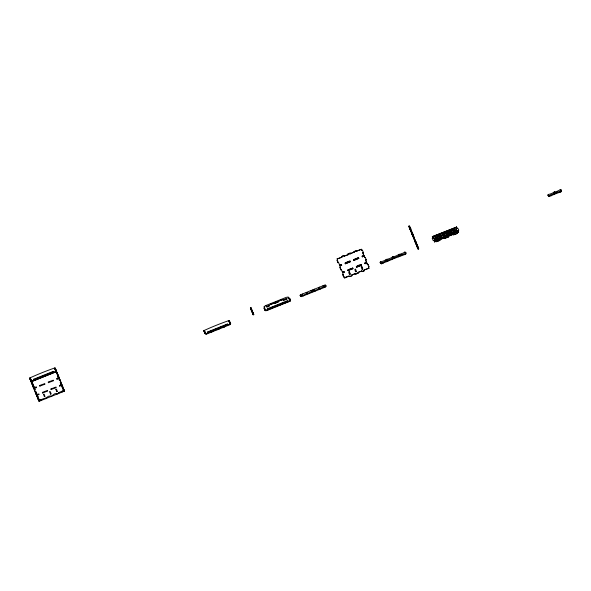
<?xml version="1.0" encoding="UTF-8"?>
<svg xmlns="http://www.w3.org/2000/svg" width="591" height="591" viewBox="0 0 591 591"><rect width="100%" height="100%" fill="white"/><g stroke="black" fill="none" stroke-linecap="round" stroke-linejoin="round"><path stroke-width="0.89" d="M270.73 304.616L282.395 299.593L269.991 304.491L271.033 304.505M55.089 368.171L54.498 368.415L54.793 368.998L55.384 368.754M412.178 234.117L412.843 234.021L411.971 234.213L408.743 226.19L409.334 225.954L410.745 228.865L410.45 228.281L409.858 228.518L409.334 227.358L409.629 227.941M29.927 378.942L30.518 378.698M54.719 368.983L55.31 368.747M29.993 378.949L30.584 378.713L31.404 380.456M409.629 226.538L409.038 226.774L408.743 226.19M30.88 379.296L30.289 379.533L39.08 401.319L41.436 400.366L41.141 399.649L39.442 400.506M55.015 369.567L55.68 369.338L56.197 370.498L64.463 391.124L41.436 400.366M30.518 380.109L31.175 379.88M55.31 370.151L55.975 369.922M410.22 227.705L409.563 227.934L409.267 227.35L409.925 227.121L410.22 227.705L409.858 227.114M33.687 379.223L53.168 371.399L53.389 371.842L33.909 379.658L33.687 379.223L33.909 379.799L53.397 371.975L53.168 371.399M55.613 370.734L56.197 370.498L55.68 370.749L59.403 380.057L59.994 379.814L59.263 380.028M30.88 380.7L31.471 380.464L31.766 381.047L35.194 389.772L34.529 389.861M417.601 247.984L417.305 247.4L417.896 247.164L418.192 247.747L417.527 247.976L413.508 237.811L414.165 237.449C414.572 240.803 417.18 243.573 418.716 248.9L418.125 249.143L414.476 239.976L409.925 228.525L410.516 228.289L414.239 237.597L413.574 237.685M36.347 378.861L38.777 378.055L38.932 378.484M45.204 376.142L44.982 375.566L42.545 376.371L42.766 376.94M48.743 373.881L51.181 373.084L51.328 373.505M341.664 256.457C348.047 254.802 340.29 255.792 341.96 257.181L337.166 258.932L341.96 257.181M347.863 253.967C354.245 252.313 346.489 253.303 348.158 254.691L344.25 256.088L348.158 254.691M354.061 251.485C364.44 247.297 339.685 258.503 354.29 252.054M31.109 381.276L56.566 371.096L54.941 367.883A74.178 18.993 -21.5 0 0 29.55 378.077L29.779 378.646M409.858 228.518L410.154 229.101L410.811 228.872M409.984 229.338L410.649 229.249L410.058 229.485M31.604 381.424L30.939 381.513M55.34 372.071L31.921 381.476L56.13 371.754M361.374 249.21L356.646 251.109L361.448 249.358L361.899 250.503L362.49 250.266L361.825 250.355L361.448 249.358M411.343 230.298C410.642 229.67 412.282 233.829 412.245 232.588M337.025 260.313C337.136 259.353 338.776 263.52 337.926 262.596M32.431 383.566L31.914 383.951M362.726 252.645L363.391 252.549L362.726 252.645L363.93 255.652L362.084 256.213L363.857 255.504M33.295 385.583L32.704 385.82L38.481 400.144M411.75 233.644L412.341 233.408L413.449 235.728L412.865 235.964L412.267 234.797L412.932 234.575L413.449 235.728M33.222 386.972L33.886 386.75M58.021 377.021L58.679 376.792L58.982 377.376M58.169 377.309L58.76 377.073L58.088 375.625M412.415 235.092L413.006 234.856L414.099 237.575M34.108 387.319L33.517 387.556L34.625 388.339L36.398 387.63L36.103 386.913M413.153 235.144L412.562 235.381L413.227 235.159M34.182 387.334L33.591 387.57L33.295 386.987M36.177 387.061L34.33 387.622M39.641 385.487L44.739 383.618L44.96 384.194L39.87 386.063M48.203 382.052L53.293 380.183L53.522 380.759L48.432 382.628M56.766 378.617L58.539 377.908M341.421 264.509C337.202 266.918 341.916 263.254 341.716 265.233L339.869 265.795L341.716 265.233M344.959 263.091C356.898 259.198 344.294 261.717 345.262 263.808L350.278 261.791L349.975 261.074M358.538 257.639L353.521 259.656L353.824 260.372L358.84 258.356L358.538 257.639L353.595 259.796M58.612 378.188L59.203 377.952L58.908 377.368M56.987 379.186L58.76 378.476M364.078 256.08L362.305 256.79L364.152 256.221L364.721 257.654L365.304 257.417L364.647 257.506L364.152 256.221M59.181 379.887L59.846 379.791M412.636 233.992L412.267 233.393L411.676 233.63L413.434 237.663L414.025 237.427M35.054 389.75L34.389 389.838M339.847 267.464C339.958 266.504 341.598 270.671 340.748 269.755M35.881 391.892L35.29 392.128L36.095 392.062L39.671 401.075L39.294 400.21M36.095 392.062L35.43 392.151M60.23 382.2L60.821 381.963M365.548 259.796L366.213 259.708L365.548 259.796L366.634 262.522L364.787 263.084L366.56 262.374M414.55 240.123L415.141 239.887M36.59 393.613L35.999 393.85L36.302 394.433M415.636 241.438L415.045 241.675L415.347 242.258L415.931 242.022L415.636 241.438L416.16 242.598L415.569 242.835L415.274 242.251L415.865 242.015L416.16 242.598M253.096 314.552L253.687 314.316L253.096 314.552L250.399 307.955L250.99 307.719L253.768 314.597L253.177 314.833L252.882 314.249L253.473 314.013L253.768 314.597M250.473 308.236L251.212 308.288M61.028 384.468L61.619 384.231M61.095 384.482L61.686 384.246M250.621 308.524L251.286 308.303M37.263 395.061L39.109 394.5L38.88 393.924L37.034 394.493M42.353 392.358L47.443 390.488L47.672 391.065L42.574 392.926M50.915 388.922L56.005 387.053L56.226 387.622L51.136 389.491M59.469 385.487L61.242 384.771M250.99 307.719L251.293 308.568L250.702 308.805L253.177 314.833M343.534 271.616C340.593 273.352 344.679 270.301 344.427 272.096L342.581 272.665L344.427 272.096M348.505 269.622L352.761 268.092L347.671 269.961M356.233 266.519C368.171 262.633 355.568 265.152 356.528 267.235L361.544 265.226L361.249 264.509M37.115 394.773L36.524 395.01L36.228 394.426M250.916 309.115L251.507 308.871M59.698 386.056L61.471 385.347M251.064 309.403L251.655 309.167M366.789 262.943L365.016 263.652L366.863 263.091L367.536 264.805L368.127 264.569L367.462 264.665L366.863 263.091M432.324 236.636L456.607 227.062L432.324 236.636L432.959 238.21L432.294 238.299L432.959 238.21M352.99 268.661L347.892 270.53L352.99 268.661L352.687 267.945M36.974 396.022L37.639 395.926L37.048 396.162M62.358 385.827L61.767 386.063L62.432 385.975M416.02 243.847L416.611 243.61M416.094 243.987L416.685 243.751M43.438 394.241L44.103 394.153L45.005 396.443L44.34 396.531M49.637 391.752L50.301 391.663L51.203 393.953L50.538 394.042M55.835 389.262L56.5 389.173L57.401 391.464L56.736 391.552M251.633 310.836L252.224 310.6M348.756 271.845C349.909 271.129 347.826 273.057 349.732 274.276L350.323 274.039L349.347 271.609M354.955 269.356C356.107 268.639 354.031 270.567 355.93 271.786L356.521 271.55L355.546 269.119M457.685 228.111C456.4 228.377 459.17 228.355 458.66 230.542L457.995 230.638L458.66 230.542M251.707 310.977L252.298 310.74M361.818 266.77L361.153 266.866L362.128 269.297L362.719 269.06L361.744 266.63L362.719 269.06M416.987 244.608C416.278 243.972 417.926 248.139 417.889 246.898M342.669 274.616C342.78 273.663 344.42 277.822 343.57 276.906M266.157 305.407L285.645 297.583A2.866 0.731 -21.5 0 1 288.297 297.221L290.004 300.575L267.494 309.44L267.789 310.157L265.211 310.667L264.096 308.339L264.687 308.103L264.096 306.936A2.866 0.731 -21.5 0 1 266.157 305.407L266.386 305.975M204.981 333.302L205.638 333.08L205.941 333.664L230.667 323.698L230.438 323.122L229.847 323.358L230.372 324.518L206.163 334.233L204.981 333.302L204.161 331.566L204.752 331.329L204.456 330.746L203.718 330.687A74.178 18.993 -21.5 0 1 229.109 320.499L228.887 321.6L229.552 321.371M229.478 321.364L228.887 321.6L228.665 321.024M283.281 299.94C292.508 297.347 281.937 298.98 283.584 300.656M252.276 312.816L252.867 312.58L251.293 308.568M204.39 332.135L205.047 331.913L205.343 332.497L204.685 332.718L203.718 330.687M230.143 322.538L229.485 322.767L229.256 322.191L229.847 321.955L230.372 323.114M267.095 307.098L269.223 306.249M283.51 300.509L287.049 299.09M289.479 298.152L288.896 298.389L289.117 298.957L289.782 298.736L289.479 298.152L290.595 300.472L290.004 300.708L290.225 301.151L267.789 310.157M362.645 268.92L362.128 269.297M433.787 240.352C432.398 240.973 434.983 239.85 434.429 241.933L436.202 241.217L434.429 241.933M380.774 262.374L380.552 261.806A4.226 1.079 -21.5 0 0 386.159 259.552L386.75 259.316A4.226 1.079 -21.5 0 0 392.358 257.063L392.949 256.826A4.226 1.079 -21.5 0 0 398.556 254.573L399.147 254.337A4.226 1.079 -21.5 0 0 404.761 252.084L405.795 252.726L406.017 253.295L405.426 253.532L405.204 252.963L405.795 252.726L406.017 253.295M553.989 192.171L554.58 191.935A4.226 1.079 -21.5 0 0 560.187 189.681L560.925 189.741L561.45 190.893L553.701 193.7L553.996 194.417L551.122 195.747L549.349 196.456L548.382 194.424A4.226 1.079 -21.5 0 0 553.989 192.171L554.661 193.619L555.252 193.383L554.58 191.935M63.717 389.262L63.052 389.351M252.505 313.385L253.096 313.149L253.473 314.013M38.851 399.339L38.26 399.575L39.08 401.319M382.99 262.404L383.212 262.98L392.365 259.309L392.136 258.732L385.864 261.074L382.99 262.404L383.286 263.128L381.52 263.837L381.217 263.254L380.634 263.49L380.109 262.33L380.552 261.806M392.358 257.063L392.734 257.927L393.392 257.706L393.096 257.122L392.505 257.358L392.801 257.942M398.703 254.869L399.294 254.632L399.59 255.216L398.932 255.438L398.703 254.869L398.999 255.452M553.701 193.7L548.463 196.109L547.938 194.956L548.382 194.424M252.653 313.681L253.244 313.444M369.028 266.859L368.37 266.947L369.028 266.859L368.053 264.428M38.334 399.856L38.925 399.619M207.855 331.839L227.343 324.016L227.565 324.452L208.076 332.275L207.855 331.839L208.084 332.408L227.565 324.592M300.553 294.761L324.762 285.039L325.501 285.098L326.018 286.251L325.434 286.487L325.656 286.923L301.447 296.645L301.225 296.209L300.634 296.446L300.11 295.286L300.553 294.761L300.782 295.33M63.281 390.193L63.946 389.964L63.643 389.114M380.109 262.33L381.291 263.261L383.064 262.552M386.536 260.417L387.194 260.188L387.423 260.764L386.832 261L386.159 259.552M549.349 196.456L548.825 195.303L548.167 195.525L548.463 196.109M554.365 193.035L555.023 192.814L555.252 193.383M560.563 190.546L561.221 190.324L561.45 190.893M264.613 309.499L265.278 309.27L264.982 308.687L264.391 308.923L264.916 310.083M289.413 299.541L290.078 299.319L290.595 300.472M307.194 293.143L306.611 293.38L306.308 292.796L306.899 292.56L307.423 293.72M313.622 291.23L312.513 290.314L313.104 290.07L313.622 291.23L313.031 291.466M318.712 287.824L319.303 287.588L319.82 288.74L319.229 288.977L318.712 287.824L318.933 288.393L319.524 288.157L319.303 287.588M392.365 259.309L392.062 258.585L400.624 255.149L400.927 255.866L405.722 254.115L405.204 252.963M39.368 400.358L44.089 398.467C46.179 399.73 46.977 395.645 50.287 395.977C52.377 397.241 53.175 393.155 56.492 393.488C56.271 394.699 60.016 393.303 58.775 392.394M58.849 392.535L63.577 390.644L63.872 391.36L60.304 382.34M212.952 330.672L210.514 331.477L210.81 332.194L213.174 331.248L212.878 330.524M219.15 328.182L216.712 328.988L217.015 329.704L219.372 328.759L219.076 328.035L219.372 328.759M267.789 308.62L287.27 300.797L287.492 301.233L268.011 309.056L267.789 308.62L268.011 309.189L268.233 309.625L287.721 301.802M306.094 293.195L307.763 292.53M323.218 286.325L324.984 285.616M349.333 275.916C338.732 281.153 349.067 274.409 349.636 276.632L352 275.687L351.697 274.97L355.605 273.574L351.697 274.97M358.198 273.197L355.76 274.002L358.198 273.197L357.895 272.481L361.736 270.937L362.032 271.661L364.396 270.708L364.093 269.991L368.895 268.24L364.093 269.991M400.698 255.297L405.5 253.546M439.97 240.367L436.35 241.645L439.97 240.367L439.667 239.65L444.683 237.634L444.986 238.358L448.532 236.932L448.229 236.215L448.532 236.932M449.064 235.875L453.245 234.199L453.548 234.915L457.087 233.497C455.624 231.849 461.512 231.665 456.865 232.92M38.784 400.735L39.368 400.491M44.982 398.245L45.573 398.009M393.03 258.511L393.621 258.274L393.096 257.122M399.228 256.021L399.819 255.785L399.294 254.632M418.716 248.9L418.413 248.316L417.83 248.56L418.125 249.143M63.651 390.784L61.804 391.353L62.107 392.069M325.131 285.904L325.722 285.667M361.81 271.084L357.895 272.481M444.757 237.781L439.667 239.65M448.303 236.363L453.319 234.346M209.997 332.172L212.538 331.152M215.929 329.785L218.471 328.766M221.854 327.407L224.395 326.387M267.494 309.44L265.795 310.297L265.573 309.854L264.982 310.09L265.211 310.667M325.656 286.923L325.427 286.354L323.58 286.916L301.218 296.076L300.996 295.633L300.405 295.869L300.634 296.446M325.796 285.682L325.205 285.918L325.427 286.354M218.515 328.928L217.015 329.704M392.291 259.161L398.563 256.819L398.268 256.095M400.927 255.866L398.563 256.819M223.213 327.215L225.57 326.269C224.528 323.779 220.303 329.379 225.57 326.269M361.736 270.937L361.958 271.513L364.396 270.708M444.683 237.634L444.912 238.21L448.451 236.784M453.245 234.199L453.474 234.775L457.087 233.497M553.996 194.417L561.154 191.713L560.637 190.561L561.154 191.713M282.284 300.08L281.589 300.228L281.36 299.652M555.023 192.814L554.727 192.23L554.136 192.467L554.661 193.619M547.938 194.956L548.234 195.54M409.925 228.525L410.22 229.109M417.527 247.976L417.97 247.444L414.926 239.717M405.426 253.532L405.722 254.115M399.523 255.201L399.819 255.785M393.325 257.691L393.621 258.274M387.194 260.188L386.898 259.604L386.307 259.848L386.832 261M387.423 260.764L386.75 259.316M380.331 262.906L380.634 263.49M358.84 258.356L353.824 260.372M361.544 265.226L356.528 267.235M356.521 271.55L355.93 271.786M350.278 261.791L345.262 263.808M352 275.687L349.636 276.632M350.323 274.039L349.732 274.276M314.656 289.76L314.427 289.191M312.513 290.314L312.809 290.898L313.326 290.646L313.104 290.07M306.308 292.796L306.611 293.38L307.128 293.136L306.899 292.56M289.708 298.721L290.004 299.305M250.399 307.955L250.695 308.539M229.33 321.068L230.667 323.698M229.256 322.191L229.552 322.775M213.174 331.248L210.81 332.194M204.752 332.733L205.276 333.885M203.947 331.263L204.685 331.315L204.456 330.746M57.098 372.515L56.507 372.751M57.231 373.608L56.33 371.318M55.089 369.582L55.384 370.165M58.095 377.028L58.391 377.612M61.39 383.662L61.915 384.815M63.725 389.661L64.463 391.124M48.972 374.458L48.817 374.029M36.568 379.429L36.42 379.008M30.584 378.713L30.289 378.129L29.698 378.366L32.926 386.388L33.798 386.196L33.133 386.292M33.199 384.763L32.608 385M29.55 378.077L31.175 381.284M33.517 386.152L33.222 385.568L32.631 385.805L33.369 387.268L33.813 386.736M38.843 399.073L38.252 399.309M560.925 189.741L561.154 190.309M560.187 189.681L560.416 190.258M560.046 191.499L560.268 192.075M559.972 191.351L560.194 191.927M556.057 192.747L556.36 193.464M550.819 195.03L551.122 195.747M456.533 226.914L457.168 228.495M457.995 230.638L458.638 232.211M456.791 232.78L457.013 233.349M436.128 241.076L436.424 241.793M432.294 238.299L433.277 240.736M417.896 247.164L418.413 248.316M409.334 225.954L410.265 228.318M410.952 230.01L411.55 231.539M405.492 252.143L405.722 252.712M404.761 252.084L404.983 252.66M403.653 254.108L403.956 254.832M400.624 255.149L400.853 255.726M398.556 254.573L398.785 255.149M394.426 257.639L394.729 258.356M392.949 256.826L393.178 257.403M393.244 258.112L393.473 258.688M388.228 260.129L388.531 260.845M385.864 261.074L386.167 261.791M380.996 262.677L381.52 263.837M362.416 250.119L363.391 252.549M365.231 257.27L366.213 259.708M362.8 252.793L363.93 255.652M365.622 259.944L366.634 262.522M368.444 267.095L368.895 268.24M362.084 256.213L362.379 256.937M364.787 263.084L365.09 263.8M356.425 250.532L356.72 251.249M354.135 251.626L354.364 252.202M350.227 253.022L350.522 253.738M355.531 273.426L355.834 274.15M344.021 255.511L344.324 256.228M347.744 270.102L347.966 270.678M337.166 258.932L337.69 260.217M338.517 262.36L339.722 265.366M339.869 265.795L340.512 267.376M341.339 269.518L342.425 272.237M342.581 272.665L343.334 274.527M344.161 276.669L344.686 277.962M337.099 260.454L338 262.744M339.921 267.612L340.822 269.902M342.743 274.763L343.644 277.053M325.501 285.098L326.018 286.251M323.58 286.916L323.883 287.64M322.989 285.749L323.292 286.472M320.041 288.342L320.337 289.058M319.45 287.174L319.672 287.743M319.82 288.74L319.598 288.172L319.007 288.408L319.229 288.977M315.018 290.358L315.321 291.075M311.479 291.777L311.775 292.493M310.888 290.609L311.184 291.326M306.463 293.793L306.759 294.51M302.917 295.212L303.22 295.936M302.326 294.045L302.622 294.769M300.996 295.633L301.447 296.645M300.11 295.286L300.339 295.862M290.225 301.151L289.782 300.139L290.373 299.903L289.708 300.125L289.191 298.972M288.297 297.221L288.526 297.79A2.866 0.731 -21.5 0 0 288.172 297.679M288.157 301.144L288.46 301.861M287.27 300.797L287.499 301.366M284.914 303.279C285.519 301.506 278.221 304.431 279.898 305.296M276.352 306.722C276.957 304.941 269.659 307.867 271.335 308.731M270.737 303.922L270.959 304.491M268.011 309.056L268.233 309.625M265.573 309.854L266.024 310.866M264.096 306.936L264.317 307.512A2.866 0.731 -21.5 0 1 264.458 307.202M264.096 308.339L264.317 308.916M252.867 312.58L253.096 313.149M229.109 320.499L229.773 321.947M229.847 323.358L230.372 324.518M227.343 324.016L227.786 325.028M205.638 333.08L206.163 334.233M205.047 331.913L205.276 332.482M58.383 376.208L63.872 389.957M54.941 367.883L55.99 370.461M57.49 374.28L58.021 375.61M56.839 378.765L57.061 379.333M59.543 385.627L59.772 386.204M55.909 389.41L56.81 391.7M48.277 382.2L48.506 382.769M50.989 389.07L51.21 389.639M49.71 391.899L50.612 394.19M43.512 394.389L44.414 396.679M39.715 385.635L39.944 386.211M42.426 392.505L42.648 393.074M454.545 231.317A0.953 0.923 -26.9 0 1 454.893 232.743A0.953 0.923 -26.9 0 1 453.393 232.743A0.953 0.923 -26.9 0 1 453.822 231.317M451.243 232.389A0.953 0.923 -26.9 0 1 452.728 232.92A0.953 0.923 -26.9 0 1 451.723 234.191A0.953 0.923 -26.9 0 1 451.132 232.706A0.953 0.923 -26.9 0 1 452.758 232.913A0.953 0.923 -26.9 0 1 451.568 234.029A0.953 0.923 -26.9 0 1 451.059 232.559M439.431 237.131A0.953 0.923 -26.9 0 1 440.923 237.663A0.953 0.923 -26.9 0 1 439.911 238.934A0.953 0.923 -26.9 0 1 439.327 237.449A0.953 0.923 -26.9 0 1 440.952 237.656A0.953 0.923 -26.9 0 1 439.756 238.771A0.953 0.923 -26.9 0 1 439.253 237.301M453.644 229.027A0.953 0.923 -26.9 0 1 453.991 230.453A0.953 0.923 -26.9 0 1 452.492 230.453A0.953 0.923 -26.9 0 1 452.92 229.027M434.961 236.732A0.953 0.923 -26.9 0 1 434.917 238.21A0.953 0.923 -26.9 0 1 433.476 237.826M433.498 237.117A0.953 0.923 -26.9 0 1 434.023 236.614M438.219 235.218A0.953 0.923 -26.9 0 1 439.682 234.841A0.953 0.923 -26.9 0 1 439.645 236.311A0.953 0.923 -26.9 0 1 438.204 235.935M441.832 233.77A0.953 0.923 -26.9 0 1 442.186 235.196A0.953 0.923 -26.9 0 1 440.679 235.196A0.953 0.923 -26.9 0 1 441.108 233.77M446.766 231.997A0.953 0.923 -26.9 0 1 446.73 233.467A0.953 0.923 -26.9 0 1 445.289 233.09M445.304 232.374A0.953 0.923 -26.9 0 1 445.836 231.871M450.032 230.483A0.953 0.923 -26.9 0 1 451.494 230.098A0.953 0.923 -26.9 0 1 451.45 231.576A0.953 0.923 -26.9 0 1 450.01 231.192M387.408 259.818A4.226 1.079 -21.5 0 1 386.972 259.885L386.388 260.129A4.226 1.079 -21.5 0 1 386.041 260.365M401.806 254.278A4.226 1.079 -21.5 0 1 401.282 254.455M557.756 191.676A4.226 1.079 -21.5 0 1 557.232 191.876M555.237 192.437A4.226 1.079 -21.5 0 1 554.809 192.511L554.218 192.747A4.226 1.079 -21.5 0 1 553.87 192.991M32.298 382.473L31.781 382.857L32.298 382.473M57.999 374.805L57.482 375.189L57.999 374.805M58.524 376.098L58.007 376.482L58.524 376.098M37.942 396.783L37.425 397.167L37.942 396.783M62.735 386.824L62.218 387.208L62.735 386.824M269.703 305.392L266.157 306.81L269.703 305.392M278.265 301.949L274.719 303.375L278.265 301.949M253.125 312.883L252.608 313.267L253.125 312.883M443.738 234.745A0.953 0.923 -26.9 0 0 444.772 233.467A0.953 0.923 -26.9 0 0 443.147 233.26A0.953 0.923 -26.9 0 0 443.738 234.745M446.094 233.8A0.953 0.923 -26.9 0 0 447.128 232.522A0.953 0.923 -26.9 0 0 445.511 232.315A0.953 0.923 -26.9 0 0 446.094 233.8M441.374 235.698A0.953 0.923 -26.9 0 0 442.408 234.42A0.953 0.923 -26.9 0 0 440.79 234.206A0.953 0.923 -26.9 0 0 441.374 235.698M439.01 236.644A0.953 0.923 -26.9 0 0 440.044 235.366A0.953 0.923 -26.9 0 0 438.426 235.159A0.953 0.923 -26.9 0 0 439.01 236.644M436.653 237.589A0.953 0.923 -26.9 0 0 437.687 236.311A0.953 0.923 -26.9 0 0 436.062 236.105A0.953 0.923 -26.9 0 0 436.653 237.589M434.289 238.542A0.953 0.923 -26.9 0 0 435.323 237.264A0.953 0.923 -26.9 0 0 433.698 237.05A0.953 0.923 -26.9 0 0 434.289 238.542M450.822 231.901A0.953 0.923 -26.9 0 0 451.856 230.623A0.953 0.923 -26.9 0 0 450.231 230.416A0.953 0.923 -26.9 0 0 450.822 231.901M455.543 230.01A0.953 0.923 -26.9 0 0 456.577 228.732A0.953 0.923 -26.9 0 0 454.959 228.518A0.953 0.923 -26.9 0 0 455.543 230.01M453.179 230.955A0.953 0.923 -26.9 0 0 454.213 229.677A0.953 0.923 -26.9 0 0 452.595 229.471A0.953 0.923 -26.9 0 0 453.179 230.955M448.458 232.854A0.953 0.923 -26.9 0 0 449.492 231.576A0.953 0.923 -26.9 0 0 447.875 231.362A0.953 0.923 -26.9 0 0 448.458 232.854M456.444 232.293A0.953 0.923 -26.9 0 0 457.478 231.022A0.953 0.923 -26.9 0 0 455.86 230.808A0.953 0.923 -26.9 0 0 456.444 232.293M442.201 237.841A0.953 0.923 -26.9 0 0 443.235 236.563A0.953 0.923 -26.9 0 0 441.617 236.348A0.953 0.923 -26.9 0 0 442.201 237.841M444.639 237.035A0.953 0.923 -26.9 0 0 445.673 235.757A0.953 0.923 -26.9 0 0 444.048 235.55A0.953 0.923 -26.9 0 0 444.639 237.035M437.554 239.88A0.953 0.923 -26.9 0 0 438.588 238.601A0.953 0.923 -26.9 0 0 436.963 238.395A0.953 0.923 -26.9 0 0 437.554 239.88M435.19 240.825A0.953 0.923 -26.9 0 0 436.224 239.554A0.953 0.923 -26.9 0 0 434.607 239.34A0.953 0.923 -26.9 0 0 435.19 240.825M449.359 235.137A0.953 0.923 -26.9 0 0 450.394 233.866A0.953 0.923 -26.9 0 0 448.776 233.652A0.953 0.923 -26.9 0 0 449.359 235.137M454.08 233.246A0.953 0.923 -26.9 0 0 455.122 231.968A0.953 0.923 -26.9 0 0 453.496 231.753A0.953 0.923 -26.9 0 0 454.08 233.246M446.995 236.09A0.953 0.923 -26.9 0 0 448.037 234.812A0.953 0.923 -26.9 0 0 446.412 234.605A0.953 0.923 -26.9 0 0 446.995 236.09M449.286 234.996A0.953 0.923 -26.9 0 0 450.32 233.718A0.953 0.923 -26.9 0 0 448.702 233.504A0.953 0.923 -26.9 0 0 449.286 234.996M446.922 235.942A0.953 0.923 -26.9 0 0 447.963 234.664A0.953 0.923 -26.9 0 0 446.338 234.457A0.953 0.923 -26.9 0 0 446.922 235.942M444.565 236.888A0.953 0.923 -26.9 0 0 445.599 235.617A0.953 0.923 -26.9 0 0 443.974 235.403A0.953 0.923 -26.9 0 0 444.565 236.888M437.48 239.732A0.953 0.923 -26.9 0 0 438.515 238.461A0.953 0.923 -26.9 0 0 436.889 238.247A0.953 0.923 -26.9 0 0 437.48 239.732M435.116 240.685A0.953 0.923 -26.9 0 0 436.151 239.407A0.953 0.923 -26.9 0 0 434.533 239.192A0.953 0.923 -26.9 0 0 435.116 240.685M436.572 237.449A0.953 0.923 -26.9 0 0 437.613 236.171A0.953 0.923 -26.9 0 0 435.988 235.957A0.953 0.923 -26.9 0 0 436.572 237.449M443.664 234.605A0.953 0.923 -26.9 0 0 444.698 233.327A0.953 0.923 -26.9 0 0 443.073 233.113A0.953 0.923 -26.9 0 0 443.664 234.605M448.384 232.706A0.953 0.923 -26.9 0 0 449.419 231.428A0.953 0.923 -26.9 0 0 447.801 231.221A0.953 0.923 -26.9 0 0 448.384 232.706M456.37 232.152A0.953 0.923 -26.9 0 0 457.404 230.874A0.953 0.923 -26.9 0 0 455.787 230.66A0.953 0.923 -26.9 0 0 456.37 232.152"/></g></svg>
